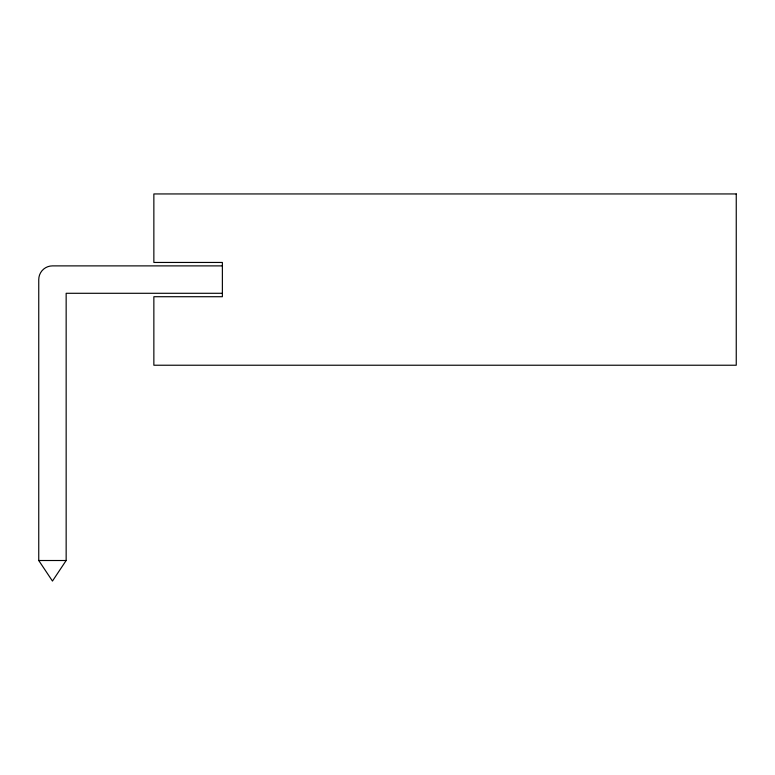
<?xml version="1.0" encoding="UTF-8"?>
<svg xmlns="http://www.w3.org/2000/svg" width="775" height="775" viewBox="0 0 775 775"><rect width="100%" height="100%" fill="white"/><g stroke="black" fill="none" stroke-linecap="round" stroke-linejoin="round"><path stroke-width="1.16" d="M222.377 293.289L66.156 293.289L66.156 560.509L52.458 581.056L38.75 560.509L38.75 279.591A13.708 13.708 0 0 1 52.458 265.883L222.377 265.883M38.75 560.509L66.156 560.509M736.25 193.944L153.857 193.944L153.857 262.454L222.377 262.454L222.377 296.718L153.857 296.718L153.857 365.228L736.25 365.228L736.25 193.944"/></g></svg>
